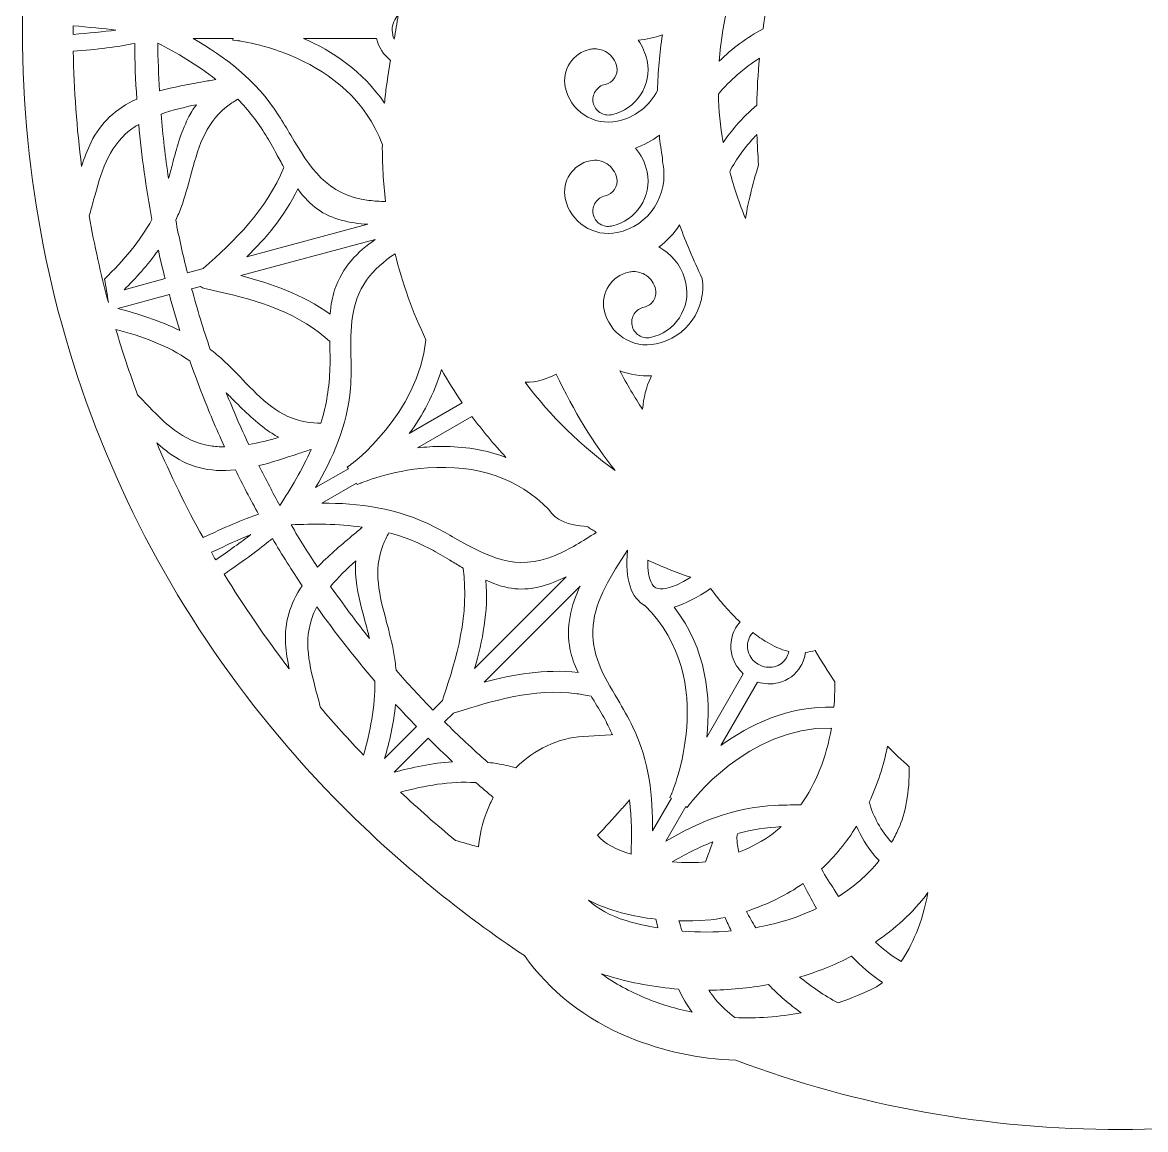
# Model space of a CAD drawing. Header units: millimetres. Extents: x 19 to 1318, y -340 to -7.
# Drawn here: x 1027.2 to 1172.5, y -339.6 to -196.4 of the extents above; entities that cross this region are included whole.
import ezdxf

# ---------------------------------------------------------------- set-up
doc = ezdxf.new("R2010")
doc.units = ezdxf.units.MM
doc.header["$MEASUREMENT"] = 0
doc.layers.add('Layer 1', color=7, linetype='Continuous')

msp = doc.modelspace()

# ---------------------------------------------------------------- linework, layer by layer
at = {"layer": 'Layer 1', "lineweight": 0}
for points, knots in [([(1299.03, -114.94), (1298.65, -114.82), (1298.27, -114.71), (1297.9, -114.6), (1298.4, -114.18), (1298.88, -113.72), (1299.32, -113.23), (1303.83, -108.23), (1303.83, -100.93), (1303.45, -98.53), (1301.95, -89.14), (1297.19, -81.71), (1289.31, -76.44), (1281.82, -71.45), (1273.01, -69.49), (1266.93, -68.71), (1260.98, -67.96), (1253.1, -67.22), (1244.71, -68.08), (1245.27, -66.35), (1246.21, -64.66), (1247.12, -63.01), (1247.7, -61.96), (1248.31, -60.86), (1248.84, -59.73), (1250.38, -56.41), (1251.39, -52.96), (1251.84, -49.47), (1252.86, -41.58), (1250.69, -34.34), (1245.88, -29.59), (1241.45, -25.22), (1234.81, -22.91), (1228.55, -23.59), (1225.95, -23.87), (1219.47, -25.59), (1215.44, -35.51), (1215.44, -35.51), (1214.94, -36.76), (1214.94, -36.76), (1214.94, -36.76), (1214.87, -37.01), (1214.87, -37.01), (1211.16, -33.66), (1206.98, -31.31), (1202.75, -30.22), (1197.54, -28.87), (1183.69, -25.28), (1174.92, -37.03), (1172.57, -40.17), (1171.67, -45.29), (1172.87, -48.7), (1173.58, -50.72), (1174.94, -52.1), (1176.79, -52.68), (1176.79, -52.68), (1177.44, -52.86), (1177.44, -52.86), (1177.44, -52.86), (1179.79, -53.49), (1179.79, -53.49), (1179.79, -53.49), (1179.25, -50.71), (1179.25, -50.71), (1178.94, -49.12), (1179.47, -47.44), (1180.74, -45.99), (1182.31, -44.18), (1184.67, -43.12), (1186.91, -43.22), (1191.01, -43.4), (1195, -46.51), (1197.07, -51.14), (1197.99, -53.2), (1198.61, -55.59), (1198.94, -58.43), (1189.26, -56.38), (1179.29, -55.35), (1169.31, -55.35), (1131.35, -55.35), (1095.66, -70.13), (1068.81, -96.98), (1041.97, -123.82), (1027.19, -159.51), (1027.19, -197.48), (1027.19, -235.44), (1041.97, -271.13), (1068.81, -297.98), (1075.92, -305.08), (1084.2, -311.87), (1092.15, -317.09), (1095.3, -321.64), (1100.14, -325.41), (1105.77, -327.71), (1110.1, -329.48), (1114.72, -330.47), (1119.49, -330.65), (1135.4, -336.59), (1152.16, -339.61), (1169.31, -339.61), (1185.81, -339.61), (1201.98, -336.81), (1217.36, -331.3), (1221.08, -330.75), (1225.06, -329.66), (1228.57, -328.23), (1232, -326.83), (1235.05, -324.79), (1237.65, -322.16), (1249.42, -315.69), (1260.24, -307.55), (1269.81, -297.98), (1296.66, -271.13), (1311.44, -235.44), (1311.44, -197.48), (1311.44, -181.71), (1308.9, -166.26), (1303.88, -151.54), (1303.85, -151.42), (1303.82, -151.3), (1303.79, -151.18), (1306.19, -151.53), (1308.54, -151.08), (1310.48, -149.89), (1313.89, -147.8), (1316.27, -143.84), (1316.84, -139.32), (1317.88, -131.02), (1315.64, -120.05), (1299.03, -114.94)], [0, 0, 0, 0, 1, 1, 1, 2, 2, 2, 3, 3, 3, 4, 4, 4, 5, 5, 5, 6, 6, 6, 7, 7, 7, 8, 8, 8, 9, 9, 9, 10, 10, 10, 11, 11, 11, 12, 12, 12, 13, 13, 13, 14, 14, 14, 15, 15, 15, 16, 16, 16, 17, 17, 17, 18, 18, 18, 19, 19, 19, 20, 20, 20, 21, 21, 21, 22, 22, 22, 23, 23, 23, 24, 24, 24, 25, 25, 25, 26, 26, 26, 27, 27, 27, 28, 28, 28, 29, 29, 29, 30, 30, 30, 31, 31, 31, 32, 32, 32, 33, 33, 33, 34, 34, 34, 35, 35, 35, 36, 36, 36, 37, 37, 37, 38, 38, 38, 39, 39, 39, 40, 40, 40, 41, 41, 41, 42, 42, 42, 43, 43, 43, 43]), ([(1117.36, -201.39), (1117.55, -198.87), (1117.95, -196.36), (1118.57, -193.9), (1119.56, -193.15), (1120.63, -192.5), (1121.77, -191.97), (1122.54, -191.61), (1123.34, -191.3), (1124.15, -191.05), (1123.7, -193.1), (1123.33, -195.15), (1123.03, -197.18), (1120.95, -198.32), (1119.04, -199.74), (1117.36, -201.39)], [0, 0, 0, 0, 1, 1, 1, 2, 2, 2, 3, 3, 3, 4, 4, 4, 5, 5, 5, 5]), ([(1075.82, -195.41), (1075.65, -196.45), (1075.47, -197.49), (1075.29, -198.53), (1075.13, -198.18), (1075.04, -197.78), (1075.04, -197.37), (1075.04, -196.6), (1075.34, -195.91), (1075.82, -195.41)], [0, 0, 0, 0, 1, 1, 1, 2, 2, 2, 3, 3, 3, 3]), ([(1033.73, -197.48), (1033.73, -197.26), (1033.73, -197.03), (1033.73, -196.81), (1035.76, -196.98), (1037.7, -197.17), (1039.26, -197.37), (1037.7, -197.57), (1035.76, -197.76), (1033.73, -197.93), (1033.73, -197.78), (1033.73, -197.63), (1033.73, -197.48)], [0, 0, 0, 0, 1, 1, 1, 2, 2, 2, 3, 3, 3, 4, 4, 4, 4]), ([(1033.75, -200.11), (1036.74, -199.87), (1039.69, -199.53), (1041.71, -199.08), (1041.73, -201.48), (1041.82, -203.9), (1041.98, -206.29), (1039.25, -207.53), (1037.32, -209.36), (1036.07, -211.86), (1035.56, -212.88), (1035.18, -213.94), (1034.84, -215), (1034.21, -210.1), (1033.85, -205.12), (1033.75, -200.11)], [0, 0, 0, 0, 1, 1, 1, 2, 2, 2, 3, 3, 3, 4, 4, 4, 5, 5, 5, 5]), ([(1052.22, -203.75), (1051.64, -203.86), (1051.06, -203.96), (1050.49, -204.07), (1048.63, -204.4), (1046.71, -204.73), (1044.92, -205.24), (1044.8, -203.15), (1044.72, -201.07), (1044.7, -199.04), (1047.12, -200.31), (1049.8, -201.84), (1052.22, -203.75)], [0, 0, 0, 0, 1, 1, 1, 2, 2, 2, 3, 3, 3, 4, 4, 4, 4]), ([(1054.44, -198.44), (1054.44, -198.44), (1054.42, -198.66), (1054.42, -198.66), (1054.42, -198.66), (1054.92, -198.72), (1054.92, -198.72), (1055.07, -198.73), (1069.48, -200.44), (1073.76, -212.2), (1073.75, -214.67), (1073.89, -217.12), (1074.18, -219.55), (1073.45, -219.53), (1072.73, -219.48), (1072.03, -219.4), (1066.51, -218.7), (1064.37, -215.11), (1061.9, -210.95), (1061.41, -210.13), (1060.91, -209.29), (1060.37, -208.44), (1057.36, -203.73), (1053.32, -200.79), (1049.26, -198.44), (1049.26, -198.44), (1054.44, -198.44), (1054.44, -198.44)], [0, 0, 0, 0, 1, 1, 1, 2, 2, 2, 3, 3, 3, 4, 4, 4, 5, 5, 5, 6, 6, 6, 7, 7, 7, 8, 8, 8, 9, 9, 9, 9]), ([(1074.82, -201.28), (1074.63, -202.36), (1074.46, -203.44), (1074.31, -204.52), (1074.2, -205.28), (1074.12, -206.05), (1074.04, -206.82), (1071.24, -202.67), (1067.23, -200.06), (1063.56, -198.44), (1063.56, -198.44), (1073.02, -198.44), (1073.02, -198.44), (1073.27, -199.6), (1073.93, -200.6), (1074.82, -201.28)], [0, 0, 0, 0, 1, 1, 1, 2, 2, 2, 3, 3, 3, 4, 4, 4, 5, 5, 5, 5]), ([(1101.05, -206.76), (1101.16, -207.28), (1101.47, -207.73), (1101.92, -208.02), (1102.36, -208.32), (1102.9, -208.42), (1103.42, -208.31), (1106.62, -207.64), (1108.68, -204.49), (1108.02, -201.29), (1107.81, -200.33), (1107.42, -199.44), (1106.87, -198.67), (1107.94, -198.58), (1109, -198.35), (1110.02, -197.98), (1109.64, -200.36), (1109.42, -202.77), (1109.37, -205.17), (1108.32, -207.23), (1106.43, -208.68), (1104.16, -209.15), (1102.68, -209.46), (1101.16, -209.17), (1099.89, -208.34), (1098.62, -207.51), (1097.75, -206.24), (1097.44, -204.75), (1097.21, -203.67), (1097.42, -202.56), (1098.03, -201.64), (1098.64, -200.71), (1099.57, -200.07), (1100.65, -199.85), (1100.85, -199.81), (1101.05, -199.79), (1101.25, -199.79), (1101.81, -199.79), (1102.36, -199.95), (1102.84, -200.26), (1103.49, -200.69), (1103.94, -201.34), (1104.1, -202.11), (1104.32, -203.15), (1103.65, -204.18), (1102.6, -204.39), (1102.08, -204.5), (1101.63, -204.81), (1101.34, -205.26), (1101.05, -205.7), (1100.95, -206.24), (1101.05, -206.76)], [0, 0, 0, 0, 1, 1, 1, 2, 2, 2, 3, 3, 3, 4, 4, 4, 5, 5, 5, 6, 6, 6, 7, 7, 7, 8, 8, 8, 9, 9, 9, 10, 10, 10, 11, 11, 11, 12, 12, 12, 13, 13, 13, 14, 14, 14, 15, 15, 15, 16, 16, 16, 17, 17, 17, 17]), ([(1122.57, -200.99), (1122.38, -203.03), (1122.25, -205.05), (1122.22, -207.06), (1121.27, -207.89), (1120.37, -208.77), (1119.55, -209.72), (1118.94, -210.42), (1118.39, -211.15), (1117.88, -211.9), (1117.51, -209.8), (1117.3, -207.71), (1117.25, -205.64), (1118.79, -203.84), (1120.59, -202.28), (1122.57, -200.99)], [0, 0, 0, 0, 1, 1, 1, 2, 2, 2, 3, 3, 3, 4, 4, 4, 5, 5, 5, 5]), ([(1047.02, -221.97), (1047.29, -221.37), (1047.54, -220.79), (1047.75, -220.2), (1048.22, -218.91), (1048.58, -217.57), (1048.93, -216.28), (1049.86, -212.83), (1050.74, -209.57), (1053.58, -207.3), (1054.02, -206.95), (1054.51, -206.63), (1055.07, -206.31), (1056.43, -207.72), (1057.62, -209.25), (1058.68, -210.97), (1059.13, -211.7), (1059.58, -212.52), (1060.05, -213.39), (1060.36, -213.95), (1060.69, -214.54), (1061.02, -215.12), (1058.75, -220.68), (1054.63, -224.63), (1050.59, -228.2), (1050.59, -228.2), (1048.53, -228.75), (1048.53, -228.75), (1047.96, -226.5), (1047.45, -224.22), (1047.02, -221.97)], [0, 0, 0, 0, 1, 1, 1, 2, 2, 2, 3, 3, 3, 4, 4, 4, 5, 5, 5, 6, 6, 6, 7, 7, 7, 8, 8, 8, 9, 9, 9, 10, 10, 10, 10]), ([(1049.69, -207.02), (1049.28, -207.57), (1048.92, -208.16), (1048.6, -208.8), (1047.66, -210.69), (1047.12, -212.72), (1046.6, -214.68), (1046.44, -215.3), (1046.27, -215.94), (1046.09, -216.56), (1045.68, -213.8), (1045.35, -211.01), (1045.13, -208.23), (1046.6, -207.71), (1048.19, -207.33), (1049.69, -207.02)], [0, 0, 0, 0, 1, 1, 1, 2, 2, 2, 3, 3, 3, 4, 4, 4, 5, 5, 5, 5]), ([(1038.3, -232.6), (1037.32, -228.92), (1036.49, -225.19), (1035.82, -221.41), (1036.03, -220.72), (1036.22, -220.02), (1036.4, -219.34), (1037.33, -215.89), (1038.2, -212.63), (1041.05, -210.37), (1041.41, -210.08), (1041.8, -209.82), (1042.23, -209.56), (1042.61, -213.68), (1043.18, -217.81), (1043.95, -221.85), (1042.39, -224.67), (1040.34, -227.12), (1037.8, -229.58), (1038, -230.59), (1038.16, -231.59), (1038.3, -232.6)], [0, 0, 0, 0, 1, 1, 1, 2, 2, 2, 3, 3, 3, 4, 4, 4, 5, 5, 5, 6, 6, 6, 7, 7, 7, 7]), ([(1100.65, -214.26), (1101.41, -214.1), (1102.19, -214.25), (1102.84, -214.67), (1103.49, -215.1), (1103.94, -215.76), (1104.1, -216.52), (1104.32, -217.56), (1103.65, -218.59), (1102.6, -218.8), (1102.08, -218.91), (1101.63, -219.22), (1101.34, -219.67), (1101.05, -220.11), (1100.95, -220.65), (1101.05, -221.17), (1101.16, -221.7), (1101.47, -222.15), (1101.92, -222.44), (1102.37, -222.73), (1102.9, -222.83), (1103.42, -222.72), (1106.62, -222.05), (1108.68, -218.9), (1108.02, -215.7), (1107.78, -214.55), (1107.26, -213.5), (1106.52, -212.64), (1107.63, -212.24), (1108.67, -211.67), (1109.61, -210.96), (1109.71, -211.97), (1109.85, -212.97), (1110.02, -213.97), (1110, -214.17), (1110.01, -214.37), (1110.05, -214.57), (1110.91, -218.67), (1108.27, -222.71), (1104.16, -223.56), (1101.1, -224.2), (1098.08, -222.23), (1097.44, -219.16), (1096.97, -216.93), (1098.41, -214.73), (1100.65, -214.26)], [0, 0, 0, 0, 1, 1, 1, 2, 2, 2, 3, 3, 3, 4, 4, 4, 5, 5, 5, 6, 6, 6, 7, 7, 7, 8, 8, 8, 9, 9, 9, 10, 10, 10, 11, 11, 11, 12, 12, 12, 13, 13, 13, 14, 14, 14, 15, 15, 15, 15]), ([(1122.02, -211.1), (1122.09, -211.02), (1122.17, -210.95), (1122.24, -210.88), (1122.28, -212.19), (1122.35, -213.5), (1122.46, -214.8), (1122.06, -216.05), (1121.7, -217.35), (1121.39, -218.68), (1121.38, -218.7), (1121.38, -218.73), (1121.37, -218.76), (1121.19, -219.39), (1120.97, -220.5), (1120.76, -221.74), (1119.94, -219.72), (1119.26, -217.7), (1118.72, -215.69), (1119.58, -214.02), (1120.72, -212.48), (1122.02, -211.1)], [0, 0, 0, 0, 1, 1, 1, 2, 2, 2, 3, 3, 3, 4, 4, 4, 5, 5, 5, 6, 6, 6, 7, 7, 7, 7]), ([(1062.81, -217.92), (1063.65, -219.05), (1064.49, -219.91), (1065.35, -220.53), (1067.19, -221.85), (1069.55, -222.35), (1071.89, -222.49), (1071.89, -222.49), (1056.24, -226.68), (1056.24, -226.68), (1058.66, -224.31), (1061.12, -221.47), (1062.81, -217.92)], [0, 0, 0, 0, 1, 1, 1, 2, 2, 2, 3, 3, 3, 4, 4, 4, 4]), ([(1102.47, -233.57), (1102, -231.34), (1103.44, -229.14), (1105.68, -228.67), (1105.88, -228.63), (1106.08, -228.61), (1106.28, -228.61), (1106.84, -228.61), (1107.39, -228.77), (1107.87, -229.08), (1108.52, -229.51), (1108.97, -230.16), (1109.13, -230.93), (1109.23, -231.43), (1109.13, -231.95), (1108.85, -232.38), (1108.57, -232.81), (1108.14, -233.11), (1107.63, -233.21), (1107.11, -233.32), (1106.66, -233.63), (1106.37, -234.08), (1106.07, -234.52), (1105.97, -235.06), (1106.08, -235.58), (1106.19, -236.1), (1106.5, -236.55), (1106.95, -236.85), (1107.39, -237.14), (1107.93, -237.24), (1108.45, -237.13), (1110, -236.81), (1111.33, -235.9), (1112.2, -234.57), (1113.07, -233.25), (1113.37, -231.66), (1113.04, -230.11), (1112.66, -228.3), (1111.61, -226.75), (1110.06, -225.74), (1109.89, -225.62), (1109.71, -225.52), (1109.54, -225.43), (1110.59, -224.64), (1111.51, -223.68), (1112.24, -222.58), (1112.64, -223.71), (1113.07, -224.83), (1113.54, -225.92), (1114.04, -227.1), (1114.59, -228.3), (1115.16, -229.49), (1115.72, -233.44), (1113.11, -237.15), (1109.19, -237.97), (1106.12, -238.61), (1103.11, -236.64), (1102.47, -233.57)], [0, 0, 0, 0, 1, 1, 1, 2, 2, 2, 3, 3, 3, 4, 4, 4, 5, 5, 5, 6, 6, 6, 7, 7, 7, 8, 8, 8, 9, 9, 9, 10, 10, 10, 11, 11, 11, 12, 12, 12, 13, 13, 13, 14, 14, 14, 15, 15, 15, 16, 16, 16, 17, 17, 17, 18, 18, 18, 19, 19, 19, 19]), ([(1072.85, -224.45), (1070.58, -226.01), (1068.56, -228.04), (1067.59, -230.97), (1067.29, -231.89), (1067.09, -232.91), (1067, -234.13), (1063.44, -231.55), (1059.4, -230.15), (1055.43, -229.12), (1055.43, -229.12), (1072.85, -224.45), (1072.85, -224.45)], [0, 0, 0, 0, 1, 1, 1, 2, 2, 2, 3, 3, 3, 4, 4, 4, 4]), ([(1044.77, -225.83), (1045.05, -227.1), (1045.34, -228.34), (1045.64, -229.52), (1045.64, -229.52), (1040.34, -230.95), (1040.34, -230.95), (1041.8, -229.52), (1043.38, -227.8), (1044.77, -225.83)], [0, 0, 0, 0, 1, 1, 1, 2, 2, 2, 3, 3, 3, 3]), ([(1069.36, -254.11), (1069.36, -254.11), (1065.12, -256.56), (1065.12, -256.56), (1067.33, -252.77), (1069.26, -248.58), (1069.63, -243.68), (1069.74, -242.3), (1069.72, -240.92), (1069.7, -239.58), (1069.66, -236.01), (1069.62, -232.64), (1071.73, -229.71), (1072.67, -228.38), (1073.96, -227.28), (1075.42, -226.3), (1076.35, -230.12), (1077.68, -233.85), (1079.39, -237.42), (1078.38, -247.08), (1069.74, -253.56), (1069.63, -253.63), (1069.63, -253.63), (1069.23, -253.93), (1069.23, -253.93), (1069.23, -253.93), (1069.36, -254.11), (1069.36, -254.11)], [0, 0, 0, 0, 1, 1, 1, 2, 2, 2, 3, 3, 3, 4, 4, 4, 5, 5, 5, 6, 6, 6, 7, 7, 7, 8, 8, 8, 9, 9, 9, 9]), ([(1050.21, -230.52), (1050.38, -230.66), (1050.58, -230.76), (1050.8, -230.81), (1055.68, -231.89), (1061.2, -233.11), (1065.64, -236.54), (1066.04, -236.85), (1066.45, -237.19), (1066.95, -237.63), (1066.95, -237.63), (1066.96, -238.22), (1066.96, -238.22), (1066.99, -239.2), (1067.01, -240.12), (1066.98, -241.02), (1066.91, -243.53), (1066.52, -245.89), (1065.82, -248.21), (1065.18, -248.21), (1064.6, -248.17), (1064.04, -248.08), (1060.4, -247.52), (1058.09, -245.11), (1055.66, -242.56), (1054.84, -241.7), (1054, -240.82), (1053.09, -240), (1052.58, -239.54), (1052.05, -239.09), (1051.49, -238.67), (1050.6, -236.09), (1049.79, -233.45), (1049.08, -230.82), (1049.08, -230.82), (1050.21, -230.52), (1050.21, -230.52)], [0, 0, 0, 0, 1, 1, 1, 2, 2, 2, 3, 3, 3, 4, 4, 4, 5, 5, 5, 6, 6, 6, 7, 7, 7, 8, 8, 8, 9, 9, 9, 10, 10, 10, 11, 11, 11, 12, 12, 12, 12]), ([(1046.2, -231.59), (1046.62, -233.15), (1047.08, -234.71), (1047.56, -236.25), (1044.92, -234.93), (1042.12, -234.05), (1039.53, -233.38), (1039.53, -233.38), (1046.2, -231.59), (1046.2, -231.59)], [0, 0, 0, 0, 1, 1, 1, 2, 2, 2, 3, 3, 3, 3]), ([(1043.12, -245.62), (1042.78, -245.26), (1042.44, -244.9), (1042.08, -244.54), (1041.06, -241.76), (1040.12, -238.95), (1039.28, -236.1), (1042.57, -236.96), (1045.92, -238.13), (1048.86, -240.16), (1049.78, -242.8), (1050.77, -245.37), (1051.79, -247.78), (1052.25, -248.87), (1052.75, -250), (1053.34, -251.28), (1052.69, -251.28), (1052.09, -251.24), (1051.51, -251.15), (1047.87, -250.58), (1045.56, -248.17), (1043.12, -245.62)], [0, 0, 0, 0, 1, 1, 1, 2, 2, 2, 3, 3, 3, 4, 4, 4, 5, 5, 5, 6, 6, 6, 7, 7, 7, 7]), ([(1081.41, -241.28), (1082.24, -242.75), (1083.15, -244.19), (1084.11, -245.6), (1084.11, -245.6), (1077.25, -249.56), (1077.25, -249.56), (1078.93, -247.27), (1080.5, -244.48), (1081.41, -241.28)], [0, 0, 0, 0, 1, 1, 1, 2, 2, 2, 3, 3, 3, 3]), ([(1092.27, -242.92), (1093.67, -242.92), (1095.05, -242.55), (1096.27, -241.86), (1098.55, -246.71), (1101.1, -250.89), (1103.9, -254.35), (1099.5, -251.21), (1095.56, -247.35), (1092.24, -242.92), (1092.25, -242.92), (1092.26, -242.92), (1092.27, -242.92)], [0, 0, 0, 0, 1, 1, 1, 2, 2, 2, 3, 3, 3, 4, 4, 4, 4]), ([(1108.61, -242.08), (1108.57, -242.16), (1108.53, -242.24), (1108.49, -242.33), (1107.91, -243.56), (1107.57, -244.92), (1107.44, -246.42), (1106.42, -244.89), (1105.43, -243.22), (1104.49, -241.43), (1105.78, -241.93), (1107.19, -242.16), (1108.61, -242.08)], [0, 0, 0, 0, 1, 1, 1, 2, 2, 2, 3, 3, 3, 4, 4, 4, 4]), ([(1054.01, -244.74), (1055.43, -246.17), (1056.89, -247.64), (1058.54, -248.9), (1059.13, -249.34), (1059.74, -249.73), (1060.37, -250.05), (1059.09, -250.42), (1057.78, -250.76), (1056.47, -250.99), (1055.45, -248.83), (1054.48, -246.59), (1053.57, -244.3), (1053.72, -244.45), (1053.87, -244.6), (1054.01, -244.74)], [0, 0, 0, 0, 1, 1, 1, 2, 2, 2, 3, 3, 3, 4, 4, 4, 5, 5, 5, 5]), ([(1085.36, -247.35), (1086.72, -249.18), (1088.19, -250.94), (1089.76, -252.64), (1086.99, -251.61), (1084.17, -251.23), (1081.54, -251.23), (1080.43, -251.23), (1079.36, -251.3), (1078.33, -251.41), (1078.33, -251.41), (1085.36, -247.35), (1085.36, -247.35)], [0, 0, 0, 0, 1, 1, 1, 2, 2, 2, 3, 3, 3, 4, 4, 4, 4]), ([(1044.56, -250.77), (1045.03, -251.18), (1045.51, -251.58), (1046.01, -251.96), (1048.54, -253.88), (1051.33, -254.62), (1054.75, -254.26), (1055.68, -256.17), (1056.69, -258.1), (1057.74, -260), (1055.79, -260.64), (1053.17, -261.79), (1050.56, -263.03), (1048.35, -259.04), (1046.35, -254.95), (1044.56, -250.77)], [0, 0, 0, 0, 1, 1, 1, 2, 2, 2, 3, 3, 3, 4, 4, 4, 5, 5, 5, 5]), ([(1062.83, -252.18), (1063.39, -251.99), (1063.97, -251.8), (1064.55, -251.61), (1063.38, -254.24), (1061.88, -256.73), (1060.51, -258.87), (1059.59, -257.22), (1058.68, -255.49), (1057.79, -253.71), (1059.47, -253.3), (1061.17, -252.73), (1062.83, -252.18)], [0, 0, 0, 0, 1, 1, 1, 2, 2, 2, 3, 3, 3, 4, 4, 4, 4]), ([(1096.14, -265.32), (1091.01, -267.48), (1087.36, -265.44), (1083.14, -263.08), (1082.31, -262.61), (1081.46, -262.13), (1080.57, -261.67), (1075.6, -259.1), (1070.64, -258.57), (1065.94, -258.56), (1065.94, -258.56), (1070.43, -255.97), (1070.43, -255.97), (1070.43, -255.97), (1070.52, -256.17), (1070.52, -256.17), (1070.52, -256.17), (1070.98, -255.97), (1070.98, -255.97), (1071.02, -255.96), (1074.74, -254.35), (1079.62, -254), (1086.04, -253.54), (1091.31, -255.35), (1095.29, -259.38), (1096.14, -260.76), (1097.77, -261.48), (1100.28, -261.59), (1100.67, -261.85), (1101.06, -262.1), (1101.45, -262.35), (1099.72, -263.47), (1097.95, -264.56), (1096.14, -265.32)], [0, 0, 0, 0, 1, 1, 1, 2, 2, 2, 3, 3, 3, 4, 4, 4, 5, 5, 5, 6, 6, 6, 7, 7, 7, 8, 8, 8, 9, 9, 9, 10, 10, 10, 11, 11, 11, 11]), ([(1071.17, -261.68), (1070.72, -262.06), (1070.27, -262.44), (1069.83, -262.81), (1068.3, -264.1), (1066.72, -265.42), (1065.37, -266.84), (1064.22, -265.1), (1063.07, -263.27), (1061.95, -261.37), (1064.78, -261.25), (1068, -261.22), (1071.17, -261.68)], [0, 0, 0, 0, 1, 1, 1, 2, 2, 2, 3, 3, 3, 4, 4, 4, 4]), ([(1051.64, -264.93), (1053.5, -264.05), (1055.29, -263.24), (1056.76, -262.62), (1055.49, -263.59), (1053.89, -264.74), (1052.2, -265.91), (1052.01, -265.58), (1051.82, -265.26), (1051.64, -264.93)], [0, 0, 0, 0, 1, 1, 1, 2, 2, 2, 3, 3, 3, 3]), ([(1073.86, -263.92), (1074.06, -263.42), (1074.31, -262.92), (1074.62, -262.4), (1076.62, -262.94), (1078.51, -263.7), (1080.37, -264.7), (1081.12, -265.11), (1081.92, -265.6), (1082.77, -266.11), (1083.24, -266.4), (1083.72, -266.69), (1084.21, -266.97), (1085.03, -272.99), (1083.4, -278.55), (1081.65, -283.74), (1081.64, -283.76), (1081.63, -283.78), (1081.63, -283.8), (1081.59, -283.9), (1081.56, -284), (1081.54, -284.1), (1081.54, -284.1), (1080.31, -285.34), (1080.31, -285.34), (1078.65, -283.64), (1077.04, -281.9), (1075.53, -280.17), (1075.47, -279.43), (1075.38, -278.71), (1075.26, -278.01), (1075.02, -276.66), (1074.67, -275.32), (1074.32, -274.02), (1073.4, -270.57), (1072.53, -267.31), (1073.86, -263.92)], [0, 0, 0, 0, 1, 1, 1, 2, 2, 2, 3, 3, 3, 4, 4, 4, 5, 5, 5, 6, 6, 6, 7, 7, 7, 8, 8, 8, 9, 9, 9, 10, 10, 10, 11, 11, 11, 12, 12, 12, 12]), ([(1061.24, -276.78), (1061.3, -277.87), (1061.48, -278.95), (1061.72, -280), (1058.68, -276.05), (1055.87, -271.96), (1053.3, -267.75), (1053.46, -267.64), (1053.62, -267.53), (1053.78, -267.42), (1056.41, -265.59), (1058.3, -264.18), (1059.54, -263.14), (1060.8, -265.27), (1062.09, -267.32), (1063.39, -269.26), (1061.77, -271.61), (1061.07, -274.08), (1061.24, -276.78)], [0, 0, 0, 0, 1, 1, 1, 2, 2, 2, 3, 3, 3, 4, 4, 4, 5, 5, 5, 6, 6, 6, 6]), ([(1104.22, -283.97), (1102.4, -280.9), (1100.68, -278), (1101.03, -274.4), (1101.36, -271.06), (1103.39, -267.82), (1105.47, -264.67), (1105.18, -268.52), (1105.93, -270.83), (1107.77, -271.85), (1117.51, -281.48), (1111.25, -296.03), (1111.19, -296.17), (1111.19, -296.17), (1110.98, -296.63), (1110.98, -296.63), (1110.98, -296.63), (1111.19, -296.73), (1111.19, -296.73), (1111.19, -296.73), (1108.74, -300.97), (1108.74, -300.97), (1108.76, -296.57), (1108.33, -291.98), (1106.2, -287.55), (1105.61, -286.31), (1104.9, -285.12), (1104.22, -283.97)], [0, 0, 0, 0, 1, 1, 1, 2, 2, 2, 3, 3, 3, 4, 4, 4, 5, 5, 5, 6, 6, 6, 7, 7, 7, 8, 8, 8, 9, 9, 9, 9]), ([(1113.68, -268.16), (1110.96, -269.83), (1109.7, -269.78), (1109.15, -269.52), (1108.83, -269.37), (1108.09, -268.71), (1108.12, -265.96), (1109.94, -266.79), (1111.79, -267.53), (1113.68, -268.16)], [0, 0, 0, 0, 1, 1, 1, 2, 2, 2, 3, 3, 3, 3]), ([(1070.31, -266.04), (1070.27, -266.59), (1070.26, -267.14), (1070.3, -267.71), (1070.43, -269.82), (1070.98, -271.85), (1071.51, -273.81), (1071.71, -274.55), (1071.91, -275.3), (1072.09, -276.06), (1070.35, -273.88), (1068.67, -271.63), (1067.07, -269.33), (1068.04, -268.16), (1069.17, -267.07), (1070.31, -266.04)], [0, 0, 0, 0, 1, 1, 1, 2, 2, 2, 3, 3, 3, 4, 4, 4, 5, 5, 5, 5]), ([(1087.17, -268.54), (1088.57, -269.18), (1089.78, -269.53), (1090.92, -269.64), (1093.17, -269.87), (1095.47, -269.12), (1097.56, -268.08), (1097.56, -268.08), (1085.7, -279.95), (1085.7, -279.95), (1086.73, -276.39), (1087.49, -272.59), (1087.17, -268.54)], [0, 0, 0, 0, 1, 1, 1, 2, 2, 2, 3, 3, 3, 4, 4, 4, 4]), ([(1098.09, -277.57), (1098.28, -278.48), (1098.6, -279.42), (1099.09, -280.47), (1094.78, -279.99), (1090.62, -280.75), (1086.93, -281.74), (1086.93, -281.74), (1099.38, -269.29), (1099.38, -269.29), (1098.19, -271.77), (1097.46, -274.54), (1098.09, -277.57)], [0, 0, 0, 0, 1, 1, 1, 2, 2, 2, 3, 3, 3, 4, 4, 4, 4]), ([(1111.53, -272.01), (1112.93, -271.59), (1114.52, -270.76), (1116.25, -269.61), (1117.46, -271.28), (1118.73, -272.72), (1120.07, -273.95), (1119.85, -274.19), (1119.65, -274.46), (1119.48, -274.75), (1118.85, -275.85), (1118.69, -277.14), (1119.05, -278.38), (1119.31, -279.25), (1119.8, -280.03), (1120.48, -280.64), (1120.48, -280.64), (1115.75, -288.83), (1115.75, -288.83), (1116.3, -283.77), (1115.75, -277.45), (1111.53, -272.01)], [0, 0, 0, 0, 1, 1, 1, 2, 2, 2, 3, 3, 3, 4, 4, 4, 5, 5, 5, 6, 6, 6, 7, 7, 7, 7]), ([(1071.33, -291.17), (1069.4, -289.16), (1067.54, -287.1), (1065.75, -284.99), (1065.59, -284.35), (1065.42, -283.71), (1065.26, -283.09), (1064.34, -279.64), (1063.47, -276.38), (1064.8, -272.99), (1064.93, -272.66), (1065.09, -272.32), (1065.27, -271.97), (1067.64, -275.31), (1070.16, -278.55), (1072.79, -281.59), (1072.83, -284.92), (1072.18, -288.16), (1071.33, -291.17)], [0, 0, 0, 0, 1, 1, 1, 2, 2, 2, 3, 3, 3, 4, 4, 4, 5, 5, 5, 6, 6, 6, 6]), ([(1121.33, -275.82), (1121.44, -275.64), (1121.57, -275.47), (1121.72, -275.32), (1122.32, -275.77), (1122.93, -276.19), (1123.56, -276.57), (1124.33, -277.03), (1125.24, -277.51), (1126.36, -277.75), (1126.31, -278.03), (1126.22, -278.3), (1126.07, -278.56), (1125.73, -279.14), (1125.17, -279.56), (1124.49, -279.73), (1123.79, -279.9), (1123.06, -279.79), (1122.42, -279.42), (1122.42, -279.42), (1122.41, -279.42), (1122.41, -279.42), (1121.77, -279.05), (1121.31, -278.47), (1121.11, -277.78), (1120.92, -277.1), (1121, -276.41), (1121.33, -275.82)], [0, 0, 0, 0, 1, 1, 1, 2, 2, 2, 3, 3, 3, 4, 4, 4, 5, 5, 5, 6, 6, 6, 7, 7, 7, 8, 8, 8, 9, 9, 9, 9]), ([(1122.33, -281.71), (1123.19, -281.99), (1124.12, -282.02), (1125, -281.81), (1126.25, -281.5), (1127.29, -280.73), (1127.93, -279.63), (1128.24, -279.08), (1128.44, -278.48), (1128.51, -277.87), (1128.94, -277.82), (1129.36, -277.74), (1129.78, -277.61), (1130.57, -279), (1131.43, -280.36), (1132.32, -281.67), (1132.33, -282.82), (1132.29, -283.91), (1132.21, -284.97), (1126.29, -284.78), (1121.28, -287.21), (1117.59, -289.91), (1117.59, -289.91), (1122.33, -281.71), (1122.33, -281.71)], [0, 0, 0, 0, 1, 1, 1, 2, 2, 2, 3, 3, 3, 4, 4, 4, 5, 5, 5, 6, 6, 6, 7, 7, 7, 8, 8, 8, 8]), ([(1091.03, -292.79), (1090.62, -292.68), (1090.2, -292.58), (1089.78, -292.49), (1089.03, -292.32), (1088.26, -292.2), (1087.43, -292.11), (1085.46, -290.38), (1083.57, -288.61), (1081.81, -286.86), (1081.81, -286.86), (1082.95, -285.72), (1082.95, -285.72), (1083.03, -285.71), (1083.12, -285.7), (1083.21, -285.67), (1087.97, -284.17), (1093.36, -282.47), (1098.93, -283.22), (1099.48, -283.29), (1100.06, -283.39), (1100.79, -283.55), (1100.92, -283.75), (1101.04, -283.95), (1101.16, -284.16), (1101.67, -284.99), (1102.16, -285.78), (1102.58, -286.57), (1102.93, -287.22), (1103.24, -287.87), (1103.53, -288.52), (1103.52, -288.52), (1103.5, -288.51), (1103.48, -288.51), (1103.43, -288.51), (1103.39, -288.52), (1103.34, -288.52), (1103.34, -288.52), (1099.74, -288.74), (1099.74, -288.74), (1096.55, -288.94), (1093.46, -290.43), (1091.03, -292.79)], [0, 0, 0, 0, 1, 1, 1, 2, 2, 2, 3, 3, 3, 4, 4, 4, 5, 5, 5, 6, 6, 6, 7, 7, 7, 8, 8, 8, 9, 9, 9, 10, 10, 10, 11, 11, 11, 12, 12, 12, 13, 13, 13, 14, 14, 14, 14]), ([(1075.48, -284.6), (1076.34, -285.54), (1077.25, -286.5), (1078.18, -287.46), (1078.18, -287.46), (1074.06, -291.59), (1074.06, -291.59), (1074.67, -289.45), (1075.24, -287.08), (1075.48, -284.6)], [0, 0, 0, 0, 1, 1, 1, 2, 2, 2, 3, 3, 3, 3]), ([(1127.92, -297.59), (1127.81, -297.59), (1127.71, -297.59), (1127.61, -297.6), (1126.66, -297.61), (1125.68, -297.62), (1124.67, -297.67), (1119.09, -297.92), (1114.52, -299.94), (1110.45, -302.29), (1110.45, -302.29), (1113.04, -297.8), (1113.04, -297.8), (1113.04, -297.8), (1113.23, -297.93), (1113.23, -297.93), (1113.23, -297.93), (1113.52, -297.52), (1113.52, -297.52), (1113.61, -297.41), (1121.01, -287.45), (1131.88, -287.67), (1131.24, -291.47), (1129.87, -294.88), (1127.92, -297.59)], [0, 0, 0, 0, 1, 1, 1, 2, 2, 2, 3, 3, 3, 4, 4, 4, 5, 5, 5, 6, 6, 6, 7, 7, 7, 8, 8, 8, 8]), ([(1079.69, -288.98), (1080.72, -290), (1081.78, -291.02), (1082.85, -292.02), (1080.15, -292.21), (1077.54, -292.78), (1075.29, -293.38), (1075.29, -293.38), (1079.69, -288.98), (1079.69, -288.98)], [0, 0, 0, 0, 1, 1, 1, 2, 2, 2, 3, 3, 3, 3]), ([(1136.78, -297.25), (1137.82, -295), (1138.62, -292.56), (1139.14, -290), (1140.05, -290.93), (1141, -291.82), (1141.96, -292.68), (1141.97, -296.02), (1141.51, -298.67), (1140.54, -300.75), (1140.27, -301.34), (1139.98, -301.9), (1139.66, -302.44), (1139.66, -302.43), (1139.66, -302.43), (1139.66, -302.43), (1138.3, -300.95), (1137.31, -299.17), (1136.78, -297.25)], [0, 0, 0, 0, 1, 1, 1, 2, 2, 2, 3, 3, 3, 4, 4, 4, 5, 5, 5, 6, 6, 6, 6]), ([(1087.73, -297.41), (1086.92, -299.13), (1086.41, -301.04), (1086.2, -303.05), (1085.55, -302.88), (1084.89, -302.68), (1084.22, -302.49), (1083.89, -302.39), (1083.55, -302.29), (1083.21, -302.2), (1080.78, -300.19), (1078.41, -298.1), (1076.13, -295.95), (1079.23, -295.11), (1082.51, -294.51), (1085.86, -294.72), (1086.61, -295.37), (1087.36, -296.01), (1088.12, -296.65), (1087.99, -296.9), (1087.86, -297.15), (1087.73, -297.41)], [0, 0, 0, 0, 1, 1, 1, 2, 2, 2, 3, 3, 3, 4, 4, 4, 5, 5, 5, 6, 6, 6, 7, 7, 7, 7]), ([(1105.95, -304), (1104.07, -303.43), (1102.47, -302.62), (1101.61, -301.52), (1102.63, -300.49), (1103.61, -299.39), (1104.57, -298.3), (1104.97, -297.86), (1105.37, -297.41), (1105.77, -296.96), (1106.03, -299.36), (1106.03, -301.78), (1105.95, -304)], [0, 0, 0, 0, 1, 1, 1, 2, 2, 2, 3, 3, 3, 4, 4, 4, 4]), ([(1119.92, -303.72), (1119.85, -303.42), (1119.78, -303.13), (1119.74, -302.82), (1119.68, -302.46), (1119.65, -302.09), (1119.63, -301.7), (1119.68, -301.57), (1119.72, -301.43), (1119.76, -301.3), (1121.61, -300.81), (1123.46, -300.52), (1125.39, -300.42), (1125.05, -300.73), (1124.7, -301.02), (1124.34, -301.29), (1123.08, -302.24), (1121.6, -303.05), (1119.92, -303.72)], [0, 0, 0, 0, 1, 1, 1, 2, 2, 2, 3, 3, 3, 4, 4, 4, 5, 5, 5, 6, 6, 6, 6]), ([(1135.12, -300.35), (1135.69, -301.7), (1136.45, -302.96), (1137.41, -304.1), (1137.61, -304.33), (1137.82, -304.57), (1138.04, -304.81), (1136.49, -306.75), (1134.68, -308.27), (1132.8, -309.46), (1132.61, -309.16), (1132.42, -308.85), (1132.23, -308.54), (1131.78, -307.81), (1131.1, -306.86), (1130.61, -305.88), (1132.32, -304.3), (1133.84, -302.44), (1135.12, -300.35)], [0, 0, 0, 0, 1, 1, 1, 2, 2, 2, 3, 3, 3, 4, 4, 4, 5, 5, 5, 6, 6, 6, 6]), ([(1116.54, -302.38), (1116.34, -302.93), (1116.14, -303.48), (1115.94, -304.03), (1115.83, -304.34), (1115.71, -304.66), (1115.6, -304.97), (1114.49, -305.11), (1112.94, -305.12), (1111.26, -304.98), (1112.91, -304.03), (1114.68, -303.12), (1116.54, -302.38)], [0, 0, 0, 0, 1, 1, 1, 2, 2, 2, 3, 3, 3, 4, 4, 4, 4]), ([(1128.23, -307.77), (1128.35, -308), (1128.46, -308.23), (1128.58, -308.47), (1129.02, -309.33), (1129.48, -310.18), (1129.96, -311.02), (1128.52, -311.7), (1127.1, -312.22), (1125.79, -312.61), (1124.59, -312.97), (1123.36, -313.26), (1122.1, -313.49), (1121.66, -312.81), (1121.25, -312.1), (1120.87, -311.38), (1123.64, -310.46), (1126.11, -309.25), (1128.23, -307.77)], [0, 0, 0, 0, 1, 1, 1, 2, 2, 2, 3, 3, 3, 4, 4, 4, 5, 5, 5, 6, 6, 6, 6]), ([(1140.89, -317.86), (1139.7, -317.14), (1138.59, -316.29), (1137.58, -315.35), (1140.01, -313.71), (1142.37, -311.63), (1144.38, -308.96), (1143.63, -312.97), (1142.3, -315.83), (1140.89, -317.86)], [0, 0, 0, 0, 1, 1, 1, 2, 2, 2, 3, 3, 3, 3]), ([(1109.16, -312.39), (1109.24, -312.77), (1109.33, -313.15), (1109.42, -313.53), (1108.02, -313.29), (1106.64, -312.97), (1105.3, -312.57), (1103.27, -311.95), (1101.66, -311.09), (1100.43, -309.95), (1103.12, -311.31), (1106.23, -312.05), (1109.16, -312.39)], [0, 0, 0, 0, 1, 1, 1, 2, 2, 2, 3, 3, 3, 4, 4, 4, 4]), ([(1112.56, -313.93), (1112.42, -313.49), (1112.28, -313.05), (1112.15, -312.6), (1114.62, -312.68), (1116.76, -312.48), (1118.12, -312.16), (1118.36, -312.75), (1118.63, -313.34), (1118.91, -313.91), (1116.8, -314.09), (1114.67, -314.1), (1112.56, -313.93)], [0, 0, 0, 0, 1, 1, 1, 2, 2, 2, 3, 3, 3, 4, 4, 4, 4]), ([(1138.43, -320.61), (1138.22, -320.79), (1137.98, -320.97), (1137.7, -321.15), (1136.09, -321.96), (1134.43, -322.65), (1132.75, -323.22), (1130.96, -322.26), (1129.29, -321.14), (1127.77, -319.88), (1127.83, -319.86), (1127.9, -319.84), (1127.97, -319.82), (1129.97, -319.22), (1132.22, -318.37), (1134.49, -317.19), (1135.69, -318.45), (1137.02, -319.59), (1138.48, -320.57), (1138.46, -320.58), (1138.44, -320.6), (1138.43, -320.61)], [0, 0, 0, 0, 1, 1, 1, 2, 2, 2, 3, 3, 3, 4, 4, 4, 5, 5, 5, 6, 6, 6, 7, 7, 7, 7]), ([(1107.83, -322.61), (1105.78, -321.77), (1103.85, -320.7), (1102.13, -319.46), (1102.45, -319.56), (1102.77, -319.67), (1103.1, -319.77), (1105.99, -320.64), (1109, -321.2), (1112.1, -321.44), (1112.61, -322.5), (1113.19, -323.5), (1113.85, -324.44), (1111.8, -324.01), (1109.79, -323.4), (1107.83, -322.61)], [0, 0, 0, 0, 1, 1, 1, 2, 2, 2, 3, 3, 3, 4, 4, 4, 5, 5, 5, 5]), ([(1119.37, -325.13), (1118.49, -324.41), (1117.64, -323.7), (1116.9, -322.79), (1116.59, -322.4), (1116.29, -321.99), (1116.01, -321.58), (1118.64, -321.56), (1121.23, -321.31), (1123.74, -320.84), (1125.02, -322.2), (1126.44, -323.43), (1127.96, -324.5), (1125.11, -325.05), (1122.23, -325.26), (1119.37, -325.13)], [0, 0, 0, 0, 1, 1, 1, 2, 2, 2, 3, 3, 3, 4, 4, 4, 5, 5, 5, 5])]:
    msp.add_open_spline(points, degree=3, knots=knots, dxfattribs=at)

doc.saveas('drawing.dxf')
